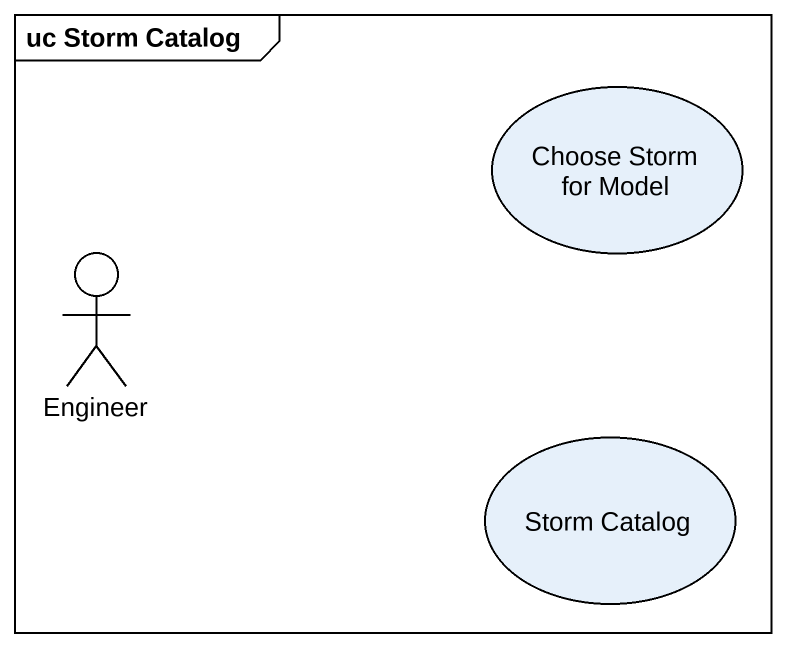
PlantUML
@startuml
mainframe uc Storm Catalog
usecase "Choose Storm for Model" as Choose_Storm_for_Model
actor Engineer
usecase "Storm Catalog" as Storm_Catalog
@enduml
